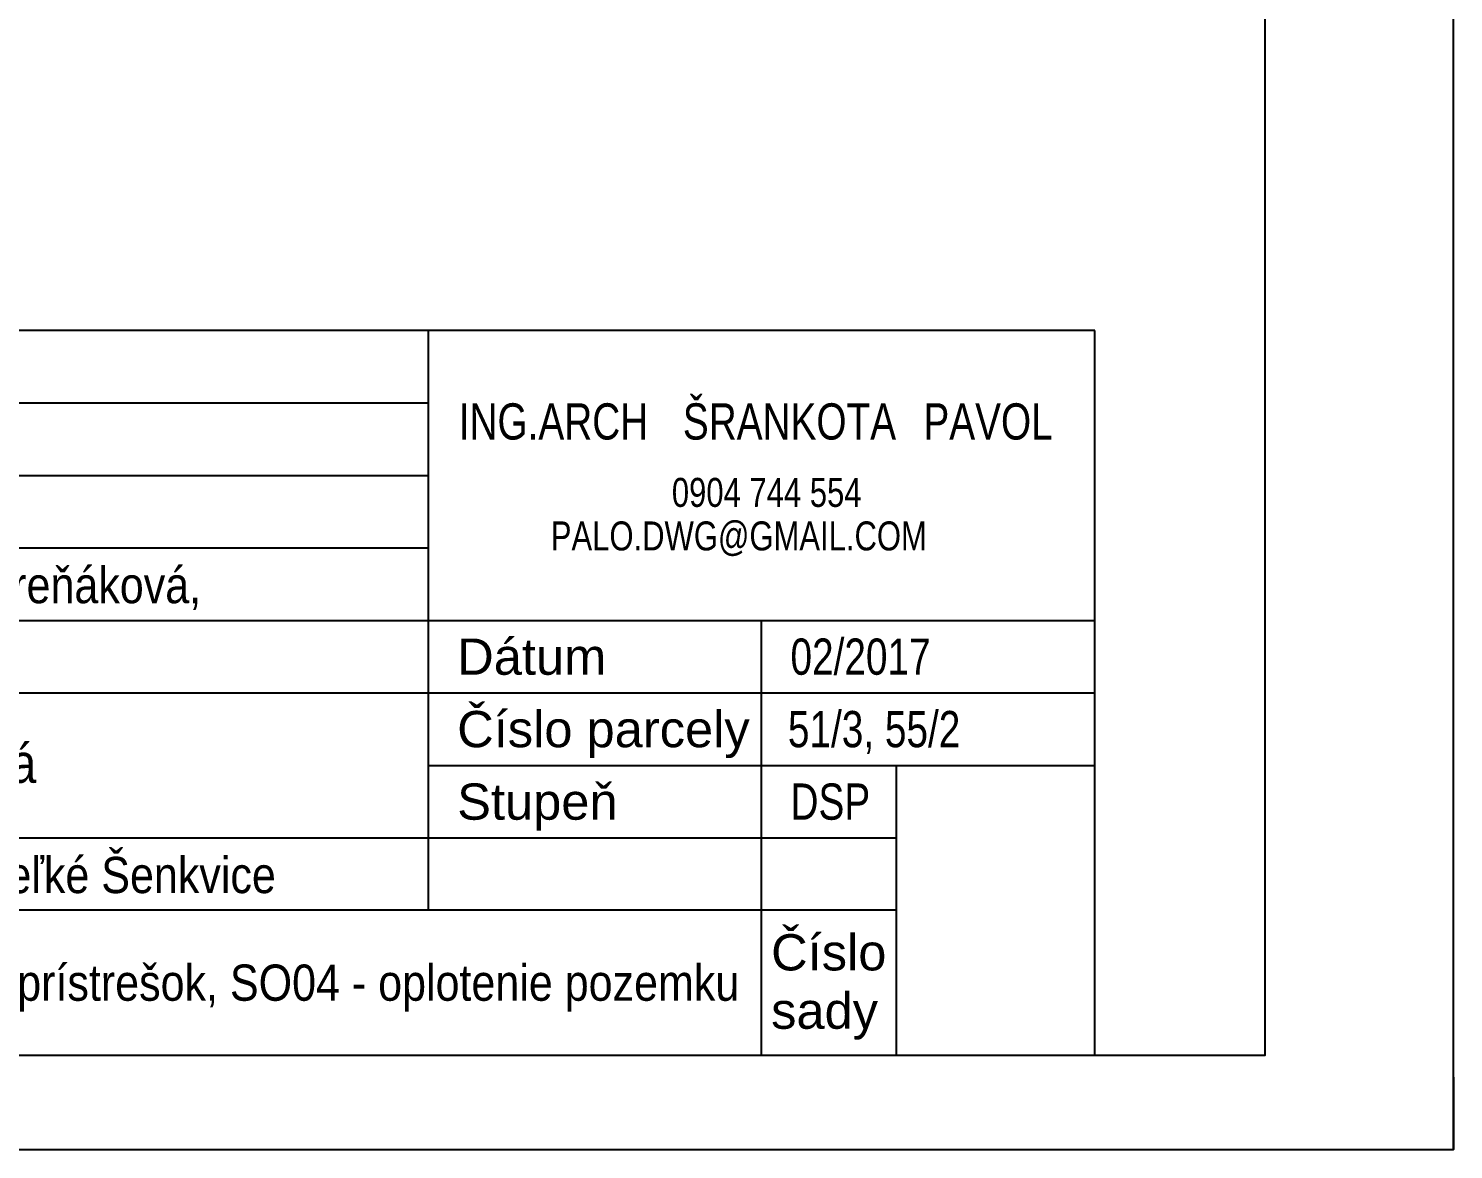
# Model space of a CAD drawing. Header units: millimetres. Extents: x 462666 to 1244237, y 2328025 to 3795663.
# Drawn here: x 1160762 to 1170595, y 2904893 to 2912626 of the extents above; entities that cross this region are included whole.
import ezdxf
from ezdxf.enums import TextEntityAlignment as Align

# ---------------------------------------------------------------- set-up
doc = ezdxf.new("R2010")
doc.units = ezdxf.units.MM
doc.layers.add('KOTY', color=96, linetype='Continuous')
doc.layers.add('ROZPISKA100', color=7, linetype='Continuous')
doc.styles.add('ARIAL', font='arial.ttf', dxfattribs={"height": 250})
doc.styles.add('ROMANS', font='arial.ttf', dxfattribs={"width": 0.85})

msp = doc.modelspace()

# ---------------------------------------------------------------- linework, layer by layer
at = {"layer": 'Defpoints', "linetype": 'Continuous'}
for points in [[(1148344.9, 2934593.3), (1148344.9, 2904893.3), (1170594.9, 2904893.3), (1170594.9, 2934593.3)], [(1149544.9, 2933743.3), (1149544.9, 2905543.3), (1169294.9, 2905543.3), (1169294.9, 2933743.3)], [(1169294.9, 2933743.3), (1149544.9, 2933743.3), (1149544.9, 2905543.3), (1169294.9, 2905543.3)]]:
    msp.add_lwpolyline(points, close=True, dxfattribs=at)
at = {"layer": 'KOTY'}
msp.add_line((1170594.9, 2905393.3), (1170594.9, 2904893.3), dxfattribs=at)
at = {"layer": 'ROZPISKA100', "color": 2}
for p, q in [((1168119.9, 2910543.3), (1150719.9, 2910543.3)), ((1163519.9, 2910543.3), (1163519.9, 2906543.3)), ((1168119.9, 2905543.3), (1168119.9, 2910543.3)), ((1150719.9, 2908543.3), (1168119.9, 2908543.3)), ((1166751.9, 2906543.3), (1150719.9, 2906543.3)), ((1150719.9, 2905543.3), (1168119.9, 2905543.3))]:
    msp.add_line(p, q, dxfattribs=at)
at = {"layer": 'ROZPISKA100'}
for p, q in [((1150719.9, 2910043.3), (1163519.9, 2910043.3)), ((1150719.9, 2909543.3), (1163519.9, 2909543.3)), ((1150719.9, 2909043.3), (1163519.9, 2909043.3)), ((1165819.9, 2905543.3), (1165819.9, 2908543.3)), ((1150719.9, 2908043.3), (1168119.9, 2908043.3)), ((1163519.9, 2907543.3), (1168119.9, 2907543.3)), ((1166751.9, 2905543.3), (1166751.9, 2907543.3)), ((1150719.9, 2907043.3), (1166751.9, 2907043.3)), ((1150719.9, 2905543.3), (1166751.9, 2905543.3)), ((1165019.9, 2905543.3), (1165019.9, 2905543.3))]:
    msp.add_line(p, q, dxfattribs=at)

# ---------------------------------------------------------------- texts
at = {"layer": 'ROZPISKA100', "style": 'ROMANS', "width": 0.85}
for s, height, p in [('Števek Juraj r. Števek Ing. a Dáša Števeková r. Hreňáková, ', 250, (1154132.9, 2908661.8)), ('Novostavba rodinného domu na ul. Družstevná', 270, (1154132.9, 2907422.1)), ('Parcelné číslo C-KN 55/ 2, Katastrálne územie:^JVeľké Šenkvice', 250, (1154132.9, 2906661.8)), ('SO01 - novostavba RD, SO02 - spevnené plochy, SO03 - prístrešok, SO04 - oplotenie pozemku', 250, (1153028.4, 2905919.3))]:
    msp.add_text(s, height=height, dxfattribs=at).set_placement(p)
at = {"layer": 'ROZPISKA100', "style": 'ARIAL'}
for s, p in [('Dátum', (1163719.9, 2908168.3)), ('Číslo parcely', (1163719.9, 2907668.3)), ('Stupeň', (1163719.9, 2907168.3)), ('Číslo', (1165886.2, 2906128.5)), ('sady', (1165886.2, 2905726))]:
    msp.add_text(s, height=250, dxfattribs=at).set_placement(p)
at = {"layer": 'ROZPISKA100', "width": 0.8}
for tag, p, s in [('ŠRANKOTA', (1165277.2, 2909790.7), 'KRESLIL'), ('ING.ARCH', (1163730.5, 2909790.7), 'KRESLIL'), ('PAVOL', (1166937.2, 2909790.7), 'KRESLIL'), ('02/2017', (1166019.9, 2908168.3), 'DÁTUM'), ('51/3, 55/2', (1166002.1, 2907668.3), 'ARCH.ČÍSLO'), ('DSP', (1166019.9, 2907168.3), 'STUPEŇ')]:
    msp.add_attdef(tag, p, s, height=250, dxfattribs=at)
for tag, p in [('0904 744 554', (1165855.6, 2909426.2)), ('PALO.DWG@GMAIL.COM', (1165663.4, 2909126))]:
    msp.add_attdef(tag, text='KRESLIL', height=200, dxfattribs=at).set_placement(p, align=Align.MIDDLE_CENTER)

doc.saveas('drawing.dxf')
